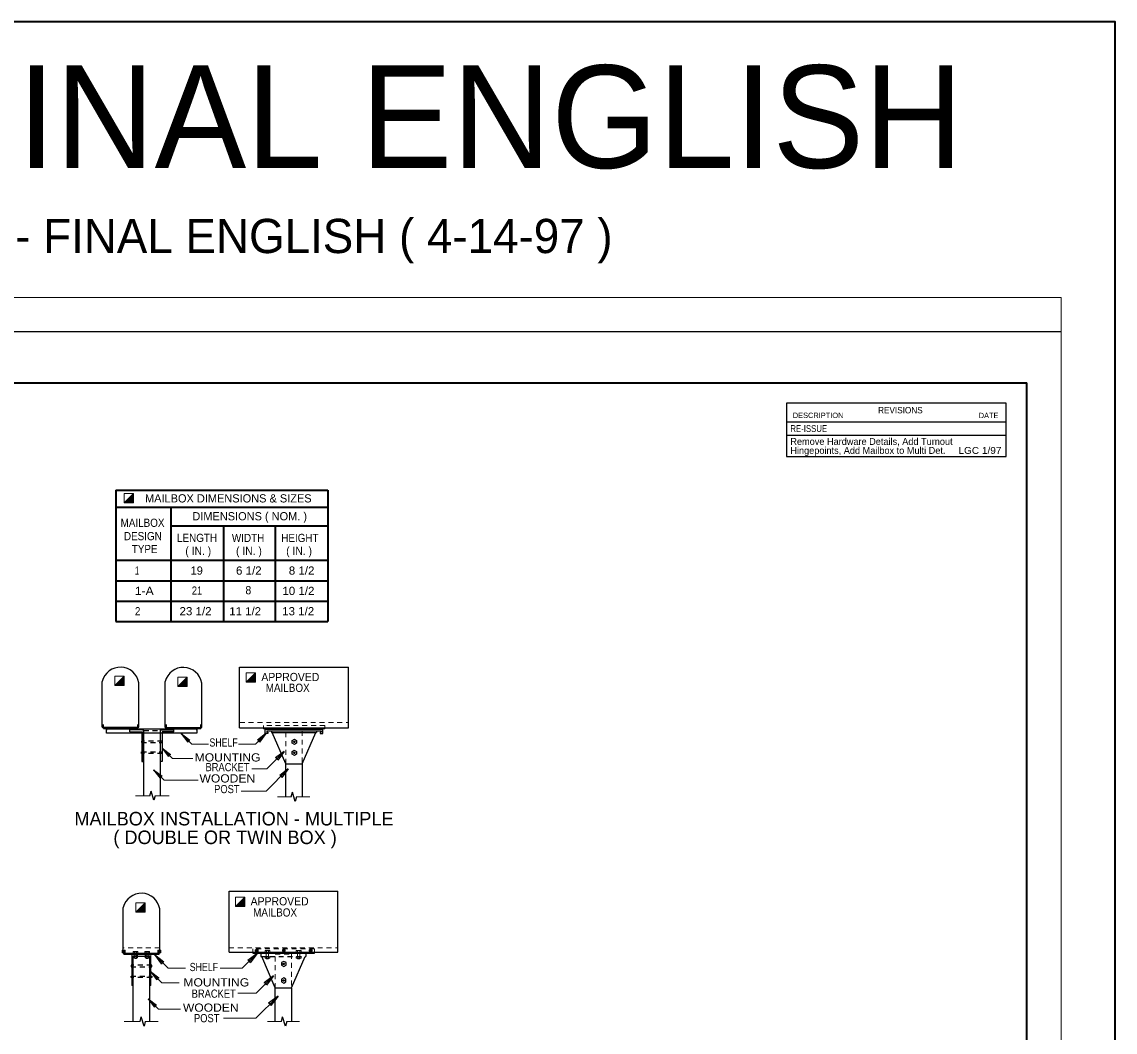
# Model space of a CAD drawing. Extents: x 476 to 850, y 297 to 573.
# Drawn here: x 690 to 849.8, y 425.5 to 573.1 of the extents above; entities that cross this region are included whole.
import ezdxf

# ---------------------------------------------------------------- set-up
doc = ezdxf.new("R2010")
doc.units = 0
doc.header["$LTSCALE"] = 0.48
doc.linetypes.add('LONG_DASHED', pattern=[7.5, 6, -1.5])
doc.linetypes.add('SHORT_DASHED', pattern=[2.7, 1.5, -1.2])
for name, color, linetype, lineweight in [('1', 7, 'Continuous', 25), ('10', 7, 'Continuous', 13), ('25', 7, 'Continuous', 25), ('3', 7, 'Continuous', 13)]:
    doc.layers.add(name, color=color, linetype=linetype, lineweight=lineweight)

msp = doc.modelspace()

# ---------------------------------------------------------------- hatches: boundary and pattern name
at = {"layer": '10'}
for points in [[(704.9042, 502.7954), (706.2684, 504.1608), (706.2684, 502.7954)], [(722.7466, 476.5961), (724.1109, 477.9614), (724.1109, 476.5961)], [(703.5645, 476.1161), (704.9288, 477.4814), (704.9288, 476.1161)], [(712.7445, 475.979), (714.1088, 477.3444), (714.1088, 475.979)], [(706.6089, 442.9752), (707.9732, 444.3404), (707.9732, 442.9752)], [(721.1994, 443.8311), (722.5636, 445.1964), (722.5636, 443.8311)]]:
    msp.add_hatch(color=256, dxfattribs=at).paths.add_polyline_path(points)

# ---------------------------------------------------------------- linework, layer by layer
at = {"layer": '1', "lineweight": 13}
for p, q in [((481.8721, 532.8235), (841.8451, 532.8235)), ((841.8451, 302.8409), (841.8451, 532.8235)), ((725.2614, 469.934), (725.2614, 469.7758)), ((708.6793, 460.0098), (706.5618, 460.0098)), ((709.4507, 460.0098), (711.5028, 460.0098)), ((729.3417, 459.83), (727.314, 459.83)), ((730.1131, 459.83), (732.0754, 459.83)), ((706.0318, 432.2689), (706.0334, 436.787)), ((706.0334, 436.787), (706.8871, 436.7886)), ((706.8871, 436.6274), (706.8871, 436.7886)), ((707.9839, 436.6369), (707.9839, 436.7884)), ((708.8315, 436.787), (707.9839, 436.7884)), ((708.8282, 432.2784), (708.8315, 436.787)), ((707.2419, 427.0184), (704.9448, 427.0184)), ((708.0134, 427.0184), (709.8858, 427.0184)), ((727.9043, 427.0184), (725.8766, 427.0184)), ((728.6757, 427.0184), (730.5481, 427.0184))]:
    msp.add_line(p, q, dxfattribs=at)
at = {"layer": '1', "lineweight": 40}
for p in [(511.8699, 520.3248), (836.8452, 315.34)]:
    msp.add_line(p, (836.8452, 520.3248), dxfattribs=at)
at = {"layer": '1', "lineweight": 35}
for p, q in [((703.6967, 504.6401), (703.6967, 485.4881)), ((703.6967, 504.6401), (734.6734, 504.6401)), ((734.6734, 504.6401), (734.6734, 485.4881)), ((703.6967, 502.1536), (734.6734, 502.1536)), ((711.7482, 502.1536), (711.7482, 485.4881)), ((734.6734, 499.3887), (711.7482, 499.3887)), ((719.4589, 499.3887), (719.4589, 485.4881)), ((726.9968, 499.3887), (726.9968, 485.4881)), ((734.6734, 494.3981), (703.6967, 494.3981)), ((703.6967, 491.4281), (734.6734, 491.4281)), ((703.6967, 488.4581), (734.6734, 488.4581)), ((703.6967, 485.4881), (734.6734, 485.4881))]:
    msp.add_line(p, q, dxfattribs=at)
at = {"layer": '1'}
for p, q in [((721.7975, 478.8133), (737.6911, 478.8133)), ((721.7975, 469.934), (721.7975, 478.8133)), ((737.6911, 469.934), (737.6911, 478.8133)), ((701.8872, 469.8293), (701.8872, 470.4266)), ((701.8872, 469.8293), (706.9315, 469.8293)), ((706.9315, 469.8293), (706.9315, 470.4266)), ((711.1019, 469.8492), (711.1019, 470.4266)), ((711.1019, 469.8492), (716.1464, 469.8492)), ((716.1464, 469.8492), (716.1464, 470.4266)), ((721.7975, 469.934), (723.3329, 469.934)), ((723.3552, 469.934), (737.6911, 469.934)), ((705.7676, 469.3641), (705.7676, 469.616)), ((712.195, 469.3641), (712.195, 469.616)), ((713.274, 469.0806), (714.5067, 468.1458)), ((713.274, 469.0806), (714.2089, 467.8479)), ((725.6399, 469.0817), (724.4071, 468.1468)), ((725.6399, 469.0817), (724.7049, 467.8489)), ((725.7575, 469.495), (733.7315, 469.495)), ((725.7575, 469.495), (725.7575, 469.3223)), ((726.4663, 469.4949), (726.4663, 469.26)), ((726.4663, 469.26), (733.0243, 469.26)), ((728.5529, 464.6807), (726.5701, 469.26)), ((730.9391, 464.6807), (732.9219, 469.26)), ((733.0243, 469.495), (733.0243, 469.26)), ((733.7315, 469.495), (733.7315, 469.3223)), ((710.4652, 466.9551), (711.6979, 466.0203)), ((710.4652, 466.9551), (711.4, 465.7224)), ((728.2955, 466.4592), (727.0629, 465.5244)), ((728.2955, 466.4592), (727.3606, 465.2265)), ((709.232, 463.801), (710.4647, 462.8662)), ((709.232, 463.801), (710.1669, 462.5684)), ((728.9119, 463.9213), (727.6792, 462.9864)), ((728.9119, 463.9213), (727.977, 462.6886)), ((728.5529, 464.6807), (730.9391, 464.6807)), ((708.6793, 460.0098), (708.8608, 460.6899)), ((729.3417, 459.83), (729.5232, 460.5102)), ((720.2502, 446.0482), (736.1439, 446.0482)), ((720.2502, 437.1689), (720.2502, 446.0482)), ((736.1439, 437.1689), (736.1439, 446.0482)), ((704.8507, 436.8454), (704.8507, 437.4228)), ((704.8507, 436.8748), (710.0563, 436.8748)), ((706.2407, 436.56), (708.6269, 436.56)), ((709.3552, 436.7902), (710.7249, 435.7514)), ((709.3552, 436.7902), (710.3939, 435.4205)), ((710.0563, 436.8454), (710.0563, 437.4228)), ((720.2502, 437.1689), (721.7856, 437.1689)), ((721.8079, 437.1689), (736.1439, 437.1689)), ((724.3568, 436.9763), (722.9871, 435.9375)), ((724.3568, 436.9763), (723.318, 435.6066)), ((723.7141, 437.1689), (723.7141, 437.0107)), ((724.9189, 437.0107), (724.9189, 436.4949)), ((727.0056, 431.9157), (725.0229, 436.4949)), ((729.3919, 431.9157), (731.3747, 436.4949)), ((731.4769, 437.0107), (731.4769, 436.4949)), ((708.7619, 434.3172), (710.0027, 433.393)), ((708.7619, 434.3172), (709.7074, 433.0925)), ((726.7481, 433.6942), (725.3784, 432.6554)), ((726.7481, 433.6942), (725.7094, 432.3245)), ((727.0056, 431.9157), (729.3919, 431.9157)), ((708.4291, 430.3348), (709.6619, 429.4)), ((708.4291, 430.3348), (709.364, 429.1021)), ((727.4083, 430.718), (726.0386, 429.6793)), ((727.4083, 430.718), (726.3695, 429.3484)), ((707.2419, 427.0184), (707.4234, 427.6986)), ((727.9043, 427.0184), (728.0858, 427.6986))]:
    msp.add_line(p, q, dxfattribs=at)
at = {"layer": '1', "linetype": 'SHORT_DASHED', "lineweight": 13}
for p, q in [((721.8172, 470.6959), (737.6755, 470.6959)), ((734.2626, 470.296), (725.2614, 470.296)), ((710.1231, 437.7614), (704.7715, 437.7614)), ((720.2502, 437.7614), (736.1439, 437.7614)), ((732.7153, 437.6385), (723.7141, 437.6385)), ((723.7141, 437.1689), (723.7141, 437.6385)), ((732.7153, 437.6385), (732.7153, 437.1689))]:
    msp.add_line(p, q, dxfattribs=at)
at = {"layer": '1', "linetype": 'LONG_DASHED', "lineweight": 13}
for p, q in [((725.2614, 469.934), (725.2614, 470.296)), ((725.2614, 469.7758), (725.3476, 469.7758)), ((734.2626, 470.296), (734.2626, 469.934))]:
    msp.add_line(p, q, dxfattribs=at)
at = {"layer": '1', "linetype": 'SHORT_DASHED'}
for p, q in [((707.7879, 469.5497), (710.1742, 469.5497)), ((724.9189, 436.4949), (731.4769, 436.4949))]:
    msp.add_line(p, q, dxfattribs=at)
at = {"layer": '1'}
for points in [[(496.8709, 307.8408), (496.8709, 527.824), (841.8451, 527.824)], [(705.7676, 469.3641), (707.5095, 469.3641), (707.5095, 465.0056), (707.7361, 465.0056), (707.7361, 469.616), (705.7676, 469.616)], [(712.195, 469.3641), (710.4571, 469.3641), (710.4571, 465.0056), (710.2304, 465.0056), (710.2304, 469.616), (712.195, 469.616)], [(725.5344, 469.0998), (725.5344, 469.7391), (733.8076, 469.7391)], [(725.7575, 469.3223), (725.9029, 469.3223), (725.9029, 469.0998), (725.5344, 469.0998)], [(733.7315, 469.3223), (733.5896, 469.3223), (733.5896, 469.0998), (733.9547, 469.0998)], [(733.9547, 469.0998), (733.9547, 469.7391), (733.8174, 469.7391)], [(714.5067, 468.1458), (714.2724, 468.0791), (714.2089, 467.8479)], [(724.7049, 467.8489), (724.6384, 468.0833), (724.4071, 468.1468)], [(711.6979, 466.0203), (711.4636, 465.9536), (711.4, 465.7224)], [(727.3606, 465.2265), (727.294, 465.4608), (727.0629, 465.5244)], [(710.4647, 462.8662), (710.2304, 462.7996), (710.1669, 462.5684)], [(727.977, 462.6886), (727.9104, 462.9229), (727.6792, 462.9864)], [(709.4507, 460.0098), (709.2749, 459.3506), (708.8608, 460.6899)], [(730.1131, 459.83), (729.9373, 459.1709), (729.5232, 460.5102)], [(723.7141, 437.0107), (732.7153, 437.0107), (732.7153, 437.1689)], [(710.7249, 435.7514), (710.4645, 435.6774), (710.3939, 435.4205)], [(723.318, 435.6066), (723.244, 435.8669), (722.9871, 435.9375)], [(710.0027, 433.393), (709.7689, 433.3244), (709.7074, 433.0925)], [(725.7094, 432.3245), (725.6354, 432.5849), (725.3784, 432.6554)], [(709.6619, 429.4), (709.4275, 429.3334), (709.364, 429.1021)], [(726.3695, 429.3484), (726.2955, 429.6087), (726.0386, 429.6793)], [(708.0134, 427.0184), (707.8375, 426.3593), (707.4234, 427.6986)], [(728.6757, 427.0184), (728.4999, 426.3593), (728.0858, 427.6986)]]:
    msp.add_lwpolyline(points, dxfattribs=at)
at = {"layer": '1', "lineweight": 13}
for points in [[(725.3599, 469.7758), (734.2626, 469.7758), (734.2626, 469.934)], [(706.8871, 436.6274), (706.2055, 436.6274), (706.2055, 432.2689), (706.0318, 432.2689)], [(707.9839, 436.6369), (708.6674, 436.6369), (708.6674, 432.2784), (708.8282, 432.2784)]]:
    msp.add_lwpolyline(points, dxfattribs=at)
at = {"layer": '1'}
for points in [[(730.1274, 468.0765), (730.128, 467.698), (729.8004, 467.5083), (729.4724, 467.697), (729.4719, 468.0755), (729.7994, 468.2653)], [(730.1189, 466.4808), (730.1194, 466.1023), (729.7919, 465.9125), (729.4638, 466.1013), (729.4632, 466.4799), (729.7907, 466.6696)], [(724.4601, 437.501), (724.4604, 437.2999), (724.2864, 437.1989), (724.1119, 437.2992), (724.1116, 437.5004), (724.2857, 437.6013)], [(728.0797, 437.501), (728.0794, 437.2999), (728.2534, 437.1989), (728.4279, 437.2992), (728.4282, 437.5004), (728.2541, 437.6013)], [(732.3587, 437.501), (732.3589, 437.2999), (732.1849, 437.1989), (732.0105, 437.2992), (732.0101, 437.5004), (732.1842, 437.6013)], [(728.5802, 435.2419), (728.5808, 435.6204), (728.2533, 435.8101), (727.9251, 435.6214), (727.9245, 435.2429), (728.252, 435.0531)], [(728.5715, 432.8144), (728.5721, 433.1929), (728.2446, 433.3827), (727.9165, 433.1939), (727.9159, 432.8154), (728.2435, 432.6256)]]:
    msp.add_lwpolyline(points, close=True, dxfattribs=at)
at = {"layer": '1', "linetype": 'SHORT_DASHED'}
for points in [[(707.4679, 467.794), (710.4922, 467.794), (710.4922, 468.0022), (707.4679, 468.0022)], [(707.4679, 466.4057), (710.4922, 466.4057), (710.4922, 466.1974), (707.4679, 466.1974)], [(705.9206, 435.0289), (708.9449, 435.0289), (708.9449, 435.2372), (705.9206, 435.2372)], [(705.9206, 433.6406), (708.9449, 433.6406), (708.9449, 433.4324), (705.9206, 433.4324)]]:
    msp.add_lwpolyline(points, close=True, dxfattribs=at)
at = {"layer": '1'}
for centre, radius in [((729.7913, 467.8868), 0.109), ((729.7913, 466.2825), 0.109), ((724.2814, 437.4001), 0.0579), ((728.2584, 437.4001), 0.0579), ((732.18, 437.4001), 0.0579), ((728.244, 435.4316), 0.109), ((728.244, 433.0127), 0.109)]:
    msp.add_circle(centre, radius, dxfattribs=at)
at = {"layer": '10', "lineweight": 25}
for p, q in [((701.7108, 470.0305), (701.7108, 476.7102)), ((707.0624, 470.0305), (707.0624, 476.5076)), ((710.9071, 470.001), (710.9071, 476.6808)), ((716.2587, 470.001), (716.2587, 476.4782)), ((701.7108, 470.0305), (707.0624, 470.0305)), ((710.9071, 470.001), (716.2587, 470.001)), ((707.7879, 460.0098), (707.7879, 469.1098)), ((710.1742, 469.1048), (710.1742, 460.0098)), ((728.5529, 459.83), (728.5529, 464.6807)), ((730.9391, 464.675), (730.9391, 459.83)), ((704.7715, 436.9971), (704.7715, 443.6769)), ((710.1231, 436.9971), (710.1231, 443.4743)), ((706.2407, 427.0184), (706.2407, 436.56)), ((708.6269, 436.56), (708.6269, 427.0184)), ((727.0056, 427.0184), (727.0056, 431.9157)), ((729.3919, 431.91), (729.3919, 427.0184))]:
    msp.add_line(p, q, dxfattribs=at)
at = {"layer": '10', "linetype": 'LONG_DASHED', "lineweight": 25}
for p, q in [((707.7879, 469.1856), (707.7879, 469.5497)), ((710.1742, 469.5497), (710.1742, 469.1856))]:
    msp.add_line(p, q, dxfattribs=at)
at = {"layer": '10'}
for p, q in [((714.7991, 467.5566), (713.2743, 469.0814)), ((724.1159, 467.5566), (725.6406, 469.0814)), ((711.9902, 465.4311), (710.4654, 466.9559)), ((717.2652, 467.5566), (714.7991, 467.5566)), ((721.6497, 467.5566), (724.1159, 467.5566)), ((714.9516, 465.4311), (711.9902, 465.4311)), ((725.7601, 463.9226), (728.2963, 466.4589)), ((710.7571, 462.277), (709.2324, 463.8018)), ((723.5562, 463.9226), (725.7601, 463.9226)), ((725.6917, 460.7), (728.9126, 463.921)), ((715.758, 462.277), (710.7571, 462.277)), ((722.0197, 460.7), (725.6917, 460.7)), ((704.6056, 437.4568), (704.7674, 437.4568)), ((704.6056, 437.0472), (704.6056, 437.4568)), ((704.6056, 437.352), (704.7674, 437.352)), ((704.6056, 437.152), (704.7674, 437.152)), ((704.9223, 437.3139), (704.7664, 437.3139)), ((704.9223, 437.1901), (704.7664, 437.1901)), ((704.7715, 436.9971), (710.1231, 436.9971)), ((705.0842, 437.4568), (704.9223, 437.4568)), ((705.0842, 437.352), (704.9223, 437.352)), ((705.0842, 437.152), (704.9223, 437.152)), ((705.0842, 437.0472), (705.0842, 437.4568)), ((706.4276, 436.3337), (706.4276, 436.5464)), ((706.4435, 437.0308), (706.4435, 437.2445)), ((706.7156, 436.2872), (706.4568, 436.3245)), ((706.687, 436.231), (706.4568, 436.2641)), ((706.7335, 436.3337), (706.7335, 436.5464)), ((706.7483, 437.0308), (706.7483, 437.2445)), ((708.1245, 437.0308), (708.1245, 437.2445)), ((708.1392, 436.3337), (708.1392, 436.5464)), ((708.1571, 436.2872), (708.4159, 436.3245)), ((708.1858, 436.231), (708.4159, 436.2641)), ((708.4293, 437.0308), (708.4293, 437.2445)), ((708.4451, 436.3337), (708.4451, 436.5464)), ((711.3549, 434.7916), (709.3555, 436.791)), ((709.8288, 437.4568), (709.9907, 437.4568)), ((709.8288, 437.0472), (709.8288, 437.4568)), ((709.8288, 437.352), (709.9907, 437.352)), ((709.8288, 437.152), (709.9907, 437.152)), ((709.9907, 437.3139), (710.1359, 437.3139)), ((709.9907, 437.1901), (710.1359, 437.1901)), ((710.2967, 437.4568), (710.1348, 437.4568)), ((710.2967, 437.352), (710.1348, 437.352)), ((710.2967, 437.152), (710.1348, 437.152)), ((710.2967, 437.0472), (710.2967, 437.4568)), ((722.1733, 434.7916), (724.3576, 436.9759)), ((724.2827, 437.6024), (724.555, 437.6024)), ((724.2827, 437.1928), (724.5654, 437.1928)), ((724.2922, 437.6024), (724.5645, 437.6024)), ((724.4635, 437.4977), (724.5402, 437.4977)), ((724.4635, 437.2976), (724.5541, 437.2976)), ((726.0369, 436.2159), (725.6703, 436.2687)), ((726.0395, 436.1551), (725.6729, 436.2079)), ((725.7124, 437.1693), (725.7124, 437.383)), ((725.7145, 436.2711), (725.7145, 436.4839)), ((725.9935, 436.2711), (725.9935, 436.4839)), ((726.0171, 437.1693), (726.0171, 437.383)), ((730.2445, 436.1551), (730.6113, 436.2079)), ((730.2473, 436.2159), (730.6139, 436.2687)), ((730.267, 437.1693), (730.267, 437.383)), ((730.2906, 436.2711), (730.2906, 436.4839)), ((730.5696, 436.2711), (730.5696, 436.4839)), ((730.5718, 437.1693), (730.5718, 437.383)), ((713.8762, 434.7916), (711.3549, 434.7916)), ((718.9699, 434.7916), (722.1733, 434.7916)), ((710.4429, 432.666), (708.7623, 434.3179)), ((724.2128, 431.1576), (726.7489, 433.6939)), ((712.9565, 432.666), (710.4429, 432.666)), ((709.9543, 428.8108), (708.4294, 430.3355)), ((721.5396, 431.1576), (724.2128, 431.1576)), ((724.1882, 427.4968), (727.4091, 430.7177)), ((713.1317, 428.8108), (709.9543, 428.8108)), ((719.4376, 427.4968), (724.1882, 427.4968))]:
    msp.add_line(p, q, dxfattribs=at)
at = {"layer": '10', "linetype": 'SHORT_DASHED'}
for p, q in [((728.5529, 464.6807), (728.5529, 469.495)), ((730.9391, 469.495), (730.9391, 464.6935)), ((727.0056, 431.9157), (727.0056, 436.8773)), ((727.0056, 436.8773), (729.3919, 436.8773)), ((729.3919, 436.8773), (729.3919, 431.9284))]:
    msp.add_line(p, q, dxfattribs=at)
at = {"layer": '10', "lineweight": 35}
msp.add_lwpolyline([(476.2469, 296.8306), (849.7528, 296.8306), (849.7528, 573.0926), (476.2469, 573.0926)], close=True, dxfattribs=at)
at = {"layer": '10'}
for points in [[(704.9042, 502.7954), (706.2684, 502.7954), (706.2684, 504.1608), (704.9042, 504.1608)], [(704.9042, 502.7954), (706.2684, 504.1608), (706.2684, 502.7954)], [(722.7466, 476.5961), (724.1109, 476.5961), (724.1109, 477.9614), (722.7466, 477.9614)], [(722.7466, 476.5961), (724.1109, 477.9614), (724.1109, 476.5961)], [(703.5645, 476.1161), (704.9288, 476.1161), (704.9288, 477.4814), (703.5645, 477.4814)], [(703.5645, 476.1161), (704.9288, 477.4814), (704.9288, 476.1161)], [(712.7445, 475.979), (714.1088, 475.979), (714.1088, 477.3444), (712.7445, 477.3444)], [(712.7445, 475.979), (714.1088, 477.3444), (714.1088, 475.979)], [(706.6089, 442.9752), (707.9732, 442.9752), (707.9732, 444.3404), (706.6089, 444.3404)], [(706.6089, 442.9752), (707.9732, 444.3404), (707.9732, 442.9752)], [(721.1994, 443.8311), (722.5636, 443.8311), (722.5636, 445.1964), (721.1994, 445.1964)], [(721.1994, 443.8311), (722.5636, 445.1964), (722.5636, 443.8311)], [(706.9358, 437.0305), (706.2363, 437.0305), (706.2363, 437.2482), (706.9358, 437.2482)], [(706.8696, 436.5504), (706.3028, 436.5504), (706.3028, 436.3328), (706.8696, 436.3328)], [(706.4568, 436.5495), (706.7156, 436.5495), (706.7156, 437.0309), (706.4568, 437.0309)], [(706.4568, 436.3323), (706.7156, 436.3323), (706.7156, 436.231), (706.4568, 436.231)], [(707.937, 437.0305), (708.6364, 437.0305), (708.6364, 437.2482), (707.937, 437.2482)], [(708.0032, 436.5504), (708.57, 436.5504), (708.57, 436.3328), (708.0032, 436.3328)], [(708.4159, 436.5495), (708.1571, 436.5495), (708.1571, 437.0309), (708.4159, 437.0309)], [(708.4159, 436.3323), (708.1571, 436.3323), (708.1571, 436.231), (708.4159, 436.231)], [(726.2046, 437.1689), (725.5053, 437.1689), (725.5053, 437.3866), (726.2046, 437.3866)], [(726.2046, 436.4879), (725.5053, 436.4879), (725.5053, 436.2702), (726.2046, 436.2702)], [(725.6729, 436.4958), (726.0395, 436.4958), (726.0395, 437.1664), (725.6729, 437.1664)], [(726.0395, 436.2714), (725.6729, 436.2714), (725.6729, 436.1552), (726.0395, 436.1552)], [(730.0795, 437.1689), (730.7789, 437.1689), (730.7789, 437.3866), (730.0795, 437.3866)], [(730.0795, 436.4879), (730.7789, 436.4879), (730.7789, 436.2702), (730.0795, 436.2702)], [(730.6113, 436.4958), (730.2445, 436.4958), (730.2445, 437.1664), (730.6113, 437.1664)], [(730.2445, 436.2714), (730.6113, 436.2714), (730.6113, 436.1552), (730.2445, 436.1552)]]:
    msp.add_lwpolyline(points, close=True, dxfattribs=at)
at = {"layer": '10', "lineweight": 25}
for points in [[(715.5589, 469.7305), (715.5589, 469.1538), (702.347, 469.1538), (702.347, 469.7305)], [(715.5589, 469.5911), (715.5589, 469.7305), (702.347, 469.7305), (702.347, 469.5911)]]:
    msp.add_lwpolyline(points, dxfattribs=at)
at = {"layer": '10'}
for points in [[(704.6056, 437.0472), (704.7674, 437.0472), (704.7674, 437.4568)], [(705.0842, 437.0472), (704.9223, 437.0472), (704.9223, 437.4568)], [(709.8288, 437.0472), (709.9907, 437.0472), (709.9907, 437.4568)], [(710.2967, 437.0472), (710.1348, 437.0472), (710.1348, 437.4568)]]:
    msp.add_lwpolyline(points, dxfattribs=at)
at = {"layer": '10', "lineweight": 25}
for centre in [(704.3659, 476.0617), (713.5621, 476.0322), (707.4265, 443.0283)]:
    msp.add_arc(centre, 2.7332, 9.38976, 166.27276, dxfattribs=at)
at = {"layer": '25'}
for p, q in [((801.7368, 514.642), (833.8179, 514.642)), ((801.7368, 512.6982), (833.8179, 512.6982))]:
    msp.add_line(p, q, dxfattribs=at)
msp.add_lwpolyline([(801.7368, 509.598), (833.8239, 509.598), (833.8239, 517.3531), (801.7368, 517.3531)], close=True, dxfattribs=at)

# ---------------------------------------------------------------- texts
at = {"layer": '1'}
for s, height, p in [('MAILBOX DIMENSIONS & SIZES', 1.2, (707.9707, 502.8652)), ('DIMENSIONS ( NOM. )', 1.2, (714.888, 500.2534)), ('19', 1.2, (714.6336, 492.3149)), ('MAILBOX INSTALLATION - MULTIPLE', 1.98, (697.6496, 455.6674)), ('( DOUBLE OR TWIN BOX )', 1.98, (703.3405, 452.9425))]:
    msp.add_text(s, height=height, dxfattribs=at).set_placement(p)
for s, height, width, p in [('MAILBOX', 1.2, 0.9, (704.3957, 499.2989)), ('DESIGN', 1.2, 0.9, (704.8845, 497.3474)), ('LENGTH', 1.2, 0.9, (712.6466, 497.0961)), ('WIDTH', 1.2, 0.9, (720.6653, 497.0802)), ('HEIGHT', 1.2, 0.9, (727.878, 497.0802)), ('TYPE ', 1.2, 0.9, (706.0334, 495.4581)), ('( IN. )', 1.188, 0.95, (713.8634, 495.202)), ('( IN. )', 1.188, 0.95, (721.2723, 495.202)), ('( IN. )', 1.188, 0.95, (728.6022, 495.202)), ('1', 1.2, 0.7, (706.4906, 492.3148)), ('6 1/2', 1.2, 1.05, (721.2645, 492.3149)), ('8 1/2', 1.2, 1.05, (728.9825, 492.3149)), ('1-A', 1.2, 1.1, (706.4906, 489.3448)), ('21', 1.2, 0.85, (714.807, 489.3961)), ('8', 1.2, 0.95, (722.6474, 489.4474)), ('10 1/2', 1.2, 1.05, (728.0435, 489.3449)), ('2', 1.2, 0.9, (706.4906, 486.3748)), ('23 1/2', 1.2, 1.05, (713.0144, 486.3749)), ('11 1/2', 1.188, 1.05, (720.2856, 486.3749)), ('13 1/2', 1.2, 1.05, (728.0132, 486.3749))]:
    msp.add_text(s, height=height, dxfattribs=dict(at, width=width)).set_placement(p)
at = {"layer": '10'}
for s, width, p in [('APPROVED ', 0.95, (724.9737, 476.7572)), ('MAILBOX', 0.9, (725.6112, 475.1838)), ('SHELF', 0.8, (717.3874, 467.197)), ('MOUNTING ', 1.1, (715.2305, 465.014)), ('BRACKET', 0.85, (716.8085, 463.5945)), ('WOODEN ', 1.1, (715.9322, 461.9435)), ('POST', 0.85, (718.0732, 460.3874)), ('APPROVED ', 0.95, (723.4064, 443.9856)), ('MAILBOX', 0.9, (723.7655, 442.3542)), ('SHELF', 0.8, (714.5069, 434.3841)), ('MOUNTING ', 1.1, (713.5824, 432.139)), ('BRACKET', 0.85, (714.789, 430.4887)), ('WOODEN ', 1.1, (713.5099, 428.4475)), ('POST', 0.85, (715.1258, 426.9096))]:
    msp.add_text(s, height=1.2, dxfattribs=dict(at, width=width)).set_placement(p)
at = {"layer": '25'}
for s, height, width, p in [('REVISIONS', 0.9406, 0.95, (815.1138, 515.8793)), ('RE-ISSUE ', 1, 0.85, (802.2869, 513.165)), ('LGC 1/97', 1, 1.1, (826.8466, 509.9669))]:
    msp.add_text(s, height=height, dxfattribs=dict(at, width=width)).set_placement(p)
for s, height, p in [('DESCRIPTION', 0.7839, (802.6448, 515.2021)), ('DATE', 0.7839, (829.8168, 515.1838)), ('Remove Hardware Details, Add Turnout', 1, (802.2869, 511.2769)), ('Hingepoints, Add Mailbox to Multi Det.', 1, (802.2869, 509.9669))]:
    msp.add_text(s, height=height, dxfattribs=at).set_placement(p)
at = {"layer": '3'}
for s, height, p in [('1988/96 SPECS. - FINAL ENGLISH', 15, (507.59, 551.7411)), ('( p. 99 ) MAILBOX INSTALLATION - ( MI-1-3 ) - FINAL ENGLISH ( 4-14-97 )', 5, (549.6692, 539.3044))]:
    msp.add_text(s, height=height, dxfattribs=at).set_placement(p)

doc.saveas('drawing.dxf')
